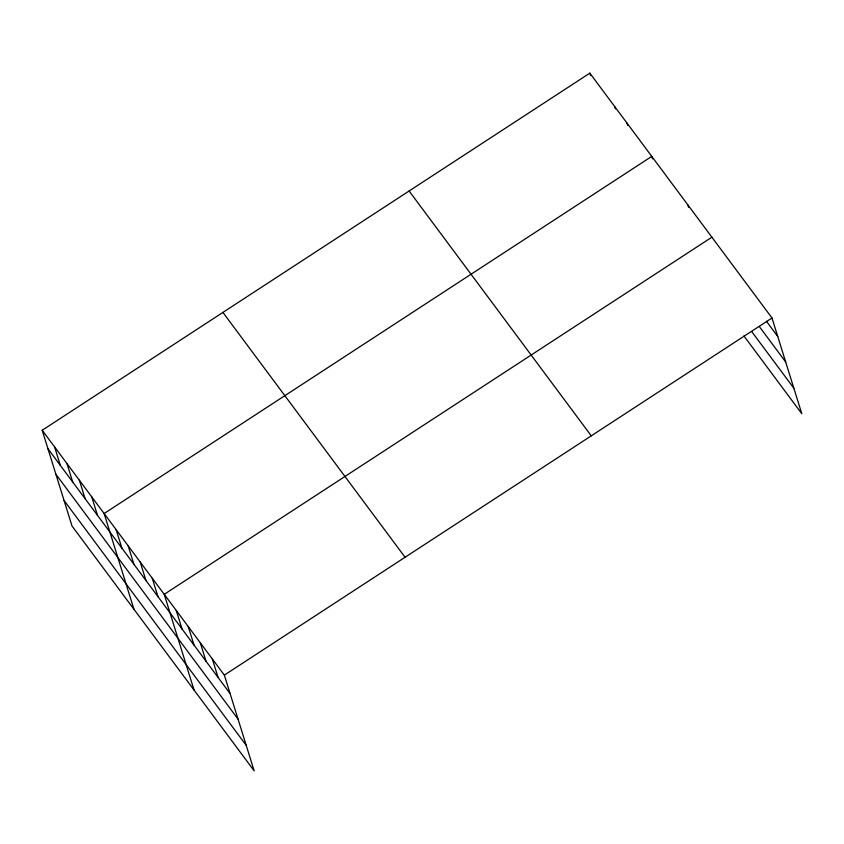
<?xml version="1.0" encoding="UTF-8"?>
<svg xmlns="http://www.w3.org/2000/svg" width="844" height="844" viewBox="0 0 844 844"><rect width="100%" height="100%" fill="white"/><g stroke="black" fill="none" stroke-linecap="round" stroke-linejoin="round"><path stroke-width="1.27" d="M42.2 430.271L224.346 675.116L254.16 770.857L72.014 526.012L42.2 430.271L589.84 73.143L771.986 317.988L801.8 413.729L743.944 335.954M711.872 237.196L164.232 594.324L194.057 690.054M224.346 675.116L771.986 317.988M766.468 321.321L777.735 336.471M759.378 326.617L785.68 361.971M751.782 331.671L793.856 388.229M409.118 190.997L591.264 435.842M222.922 312.428L405.067 557.262M47.96 448.755L230.095 693.599M55.894 474.254L238.04 719.099M64.081 500.513L246.216 745.357M687.828 204.87L688.599 207.339M652.539 158.862L651.768 156.393L104.129 513.521L133.943 609.252M626.997 123.097L627.767 125.556M614.611 106.45L615.381 108.908M589.84 73.143L590.61 75.612M212.319 658.964L218.079 677.437M200.302 642.801L206.052 661.285M188.275 626.638L194.036 645.122M176.259 610.476L182.019 628.959M152.215 578.161L157.976 596.645M140.188 561.999L145.949 580.482M128.172 545.836L133.932 564.319M116.145 529.684L121.905 548.167M91.743 496.873L97.503 515.357M79.357 480.225L85.117 498.709M66.971 463.578L72.732 482.061M54.586 446.93L60.346 465.403"/></g></svg>
